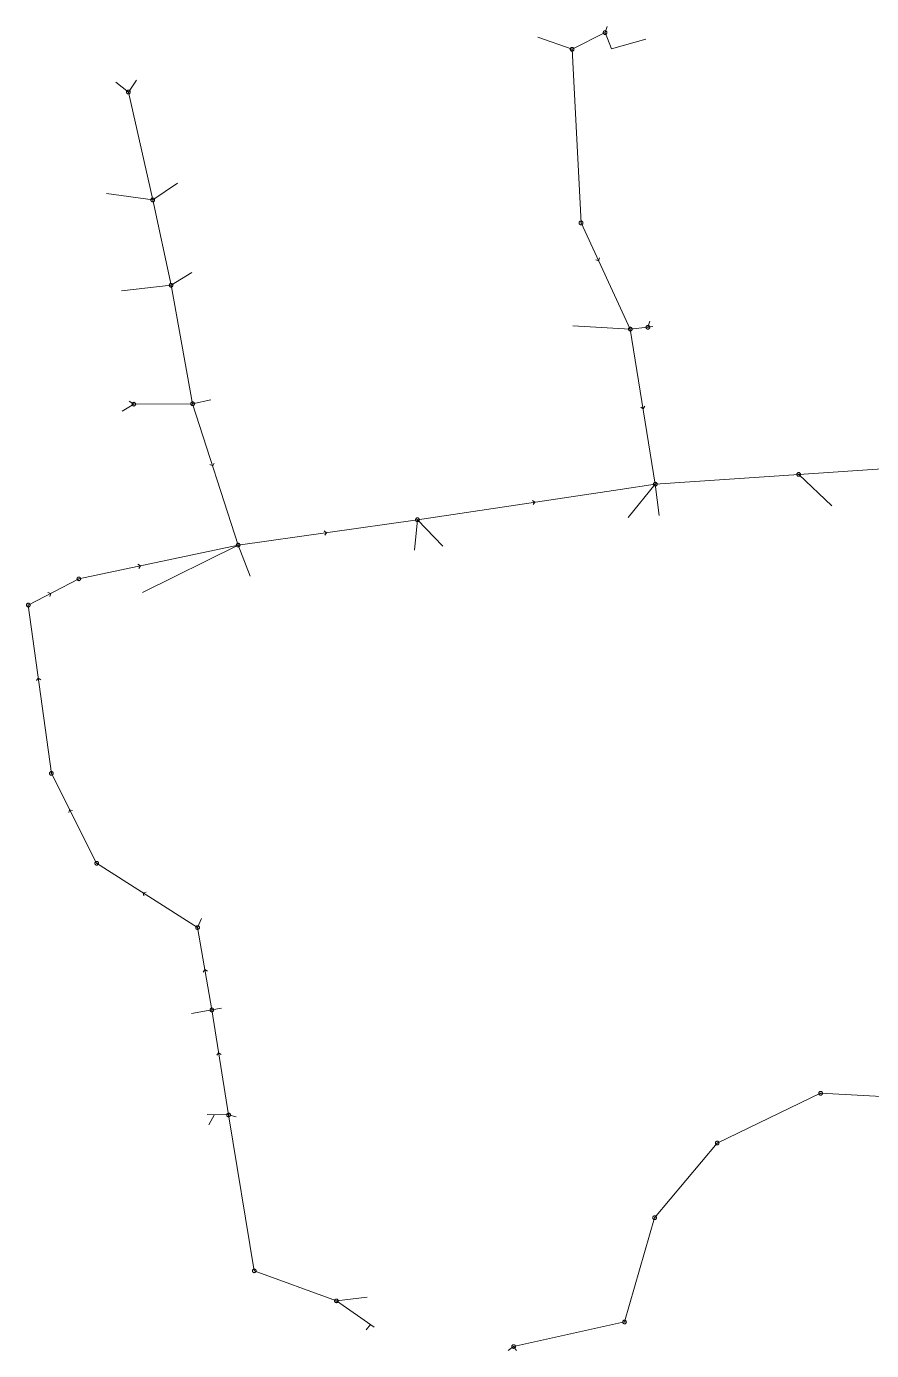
# Model space of a CAD drawing. Header units: metres. Extents: x 25504150 to 25508618, y 6694193 to 6702753.
# Drawn here: x 25504672.2 to 25504883.1, y 6696886.1 to 6697216.4 of the extents above; entities that cross this region are included whole.
import ezdxf

# ---------------------------------------------------------------- set-up
doc = ezdxf.new("R2010")
doc.units = ezdxf.units.M
for name, pattern in [('Sewer_node', [0]), ('Viemariputket', [0]), ('Viemarivarusteet', [0])]:
    doc.linetypes.add(name, pattern=pattern)
for name, color, linetype, lineweight in [('Sewer_node', 7, 'Sewer_node', 0), ('Viemariputket', 7, 'Viemariputket', 0), ('Viemarivarusteet', 7, 'Viemarivarusteet', 0)]:
    doc.layers.add(name, color=color, linetype=linetype, lineweight=lineweight)

msp = doc.modelspace()

# ---------------------------------------------------------------- linework, layer by layer
at = {"layer": 'Sewer_node', "color": 46, "linetype": 'Continuous', "true_color": 0x7f5f00, "flags": 128}
for points, elevation in [([(25504817.09, 6697214.9), (25504817.08, 6697214.97), (25504817.07, 6697215.04), (25504817.04, 6697215.11), (25504817, 6697215.17), (25504816.96, 6697215.23), (25504816.9, 6697215.27), (25504816.84, 6697215.31), (25504816.77, 6697215.34), (25504816.7, 6697215.35), (25504816.63, 6697215.36), (25504816.56, 6697215.35), (25504816.49, 6697215.34), (25504816.42, 6697215.31), (25504816.36, 6697215.27), (25504816.3, 6697215.23), (25504816.26, 6697215.17), (25504816.22, 6697215.11), (25504816.19, 6697215.04), (25504816.18, 6697214.97), (25504816.17, 6697214.9), (25504816.18, 6697214.83), (25504816.19, 6697214.76), (25504816.22, 6697214.69), (25504816.26, 6697214.63), (25504816.3, 6697214.57), (25504816.36, 6697214.53), (25504816.42, 6697214.49), (25504816.49, 6697214.46), (25504816.56, 6697214.45), (25504816.63, 6697214.44), (25504816.7, 6697214.45), (25504816.77, 6697214.46), (25504816.84, 6697214.49), (25504816.9, 6697214.53), (25504816.96, 6697214.57), (25504817, 6697214.63), (25504817.04, 6697214.69), (25504817.07, 6697214.76), (25504817.08, 6697214.83)], 100), ([(25504808.85, 6697210.73), (25504808.84, 6697210.8), (25504808.83, 6697210.87), (25504808.8, 6697210.94), (25504808.76, 6697211), (25504808.72, 6697211.06), (25504808.66, 6697211.1), (25504808.6, 6697211.14), (25504808.53, 6697211.17), (25504808.46, 6697211.18), (25504808.39, 6697211.19), (25504808.32, 6697211.18), (25504808.25, 6697211.17), (25504808.18, 6697211.14), (25504808.12, 6697211.1), (25504808.06, 6697211.06), (25504808.02, 6697211), (25504807.98, 6697210.94), (25504807.95, 6697210.87), (25504807.94, 6697210.8), (25504807.93, 6697210.73), (25504807.94, 6697210.66), (25504807.95, 6697210.59), (25504807.98, 6697210.52), (25504808.02, 6697210.46), (25504808.06, 6697210.4), (25504808.12, 6697210.36), (25504808.18, 6697210.32), (25504808.25, 6697210.29), (25504808.32, 6697210.28), (25504808.39, 6697210.27), (25504808.46, 6697210.28), (25504808.53, 6697210.29), (25504808.6, 6697210.32), (25504808.66, 6697210.36), (25504808.72, 6697210.4), (25504808.76, 6697210.46), (25504808.8, 6697210.52), (25504808.83, 6697210.59), (25504808.84, 6697210.66)], 44.92), ([(25504698.1, 6697200.06), (25504698.09, 6697200.13), (25504698.08, 6697200.2), (25504698.05, 6697200.27), (25504698.01, 6697200.33), (25504697.97, 6697200.39), (25504697.91, 6697200.43), (25504697.85, 6697200.47), (25504697.78, 6697200.5), (25504697.71, 6697200.51), (25504697.64, 6697200.52), (25504697.57, 6697200.51), (25504697.5, 6697200.5), (25504697.43, 6697200.47), (25504697.37, 6697200.43), (25504697.31, 6697200.39), (25504697.27, 6697200.33), (25504697.23, 6697200.27), (25504697.2, 6697200.2), (25504697.19, 6697200.13), (25504697.18, 6697200.06), (25504697.19, 6697199.99), (25504697.2, 6697199.92), (25504697.23, 6697199.85), (25504697.27, 6697199.79), (25504697.31, 6697199.73), (25504697.37, 6697199.69), (25504697.43, 6697199.65), (25504697.5, 6697199.62), (25504697.57, 6697199.61), (25504697.64, 6697199.6), (25504697.71, 6697199.61), (25504697.78, 6697199.62), (25504697.85, 6697199.65), (25504697.91, 6697199.69), (25504697.97, 6697199.73), (25504698.01, 6697199.79), (25504698.05, 6697199.85), (25504698.08, 6697199.92), (25504698.09, 6697199.99)], 49.18), ([(25504704.19, 6697173.16), (25504704.18, 6697173.23), (25504704.17, 6697173.31), (25504704.14, 6697173.37), (25504704.1, 6697173.44), (25504704.05, 6697173.49), (25504704, 6697173.54), (25504703.93, 6697173.58), (25504703.87, 6697173.61), (25504703.79, 6697173.62), (25504703.72, 6697173.63), (25504703.65, 6697173.62), (25504703.57, 6697173.61), (25504703.51, 6697173.58), (25504703.44, 6697173.54), (25504703.39, 6697173.49), (25504703.34, 6697173.44), (25504703.3, 6697173.37), (25504703.27, 6697173.31), (25504703.26, 6697173.23), (25504703.25, 6697173.16), (25504703.26, 6697173.09), (25504703.27, 6697173.01), (25504703.3, 6697172.95), (25504703.34, 6697172.88), (25504703.39, 6697172.83), (25504703.44, 6697172.78), (25504703.51, 6697172.74), (25504703.57, 6697172.71), (25504703.65, 6697172.7), (25504703.72, 6697172.69), (25504703.79, 6697172.7), (25504703.87, 6697172.71), (25504703.93, 6697172.74), (25504704, 6697172.78), (25504704.05, 6697172.83), (25504704.1, 6697172.88), (25504704.14, 6697172.95), (25504704.17, 6697173.01), (25504704.18, 6697173.09)], 48.48), ([(25504811.08, 6697167.41), (25504811.07, 6697167.48), (25504811.06, 6697167.56), (25504811.03, 6697167.62), (25504810.99, 6697167.69), (25504810.94, 6697167.74), (25504810.89, 6697167.79), (25504810.82, 6697167.83), (25504810.76, 6697167.86), (25504810.68, 6697167.87), (25504810.61, 6697167.88), (25504810.54, 6697167.87), (25504810.46, 6697167.86), (25504810.4, 6697167.83), (25504810.33, 6697167.79), (25504810.28, 6697167.74), (25504810.23, 6697167.69), (25504810.19, 6697167.62), (25504810.16, 6697167.56), (25504810.15, 6697167.48), (25504810.14, 6697167.41), (25504810.15, 6697167.34), (25504810.16, 6697167.26), (25504810.19, 6697167.2), (25504810.23, 6697167.13), (25504810.28, 6697167.08), (25504810.33, 6697167.03), (25504810.4, 6697166.99), (25504810.46, 6697166.96), (25504810.54, 6697166.95), (25504810.61, 6697166.94), (25504810.68, 6697166.95), (25504810.76, 6697166.96), (25504810.82, 6697166.99), (25504810.89, 6697167.03), (25504810.94, 6697167.08), (25504810.99, 6697167.13), (25504811.03, 6697167.2), (25504811.06, 6697167.26), (25504811.07, 6697167.34)], 44.64), ([(25504708.77, 6697151.87), (25504708.76, 6697151.94), (25504708.75, 6697152.01), (25504708.72, 6697152.08), (25504708.68, 6697152.14), (25504708.64, 6697152.2), (25504708.58, 6697152.24), (25504708.52, 6697152.28), (25504708.45, 6697152.31), (25504708.38, 6697152.32), (25504708.31, 6697152.33), (25504708.24, 6697152.32), (25504708.17, 6697152.31), (25504708.1, 6697152.28), (25504708.04, 6697152.24), (25504707.98, 6697152.2), (25504707.94, 6697152.14), (25504707.9, 6697152.08), (25504707.87, 6697152.01), (25504707.86, 6697151.94), (25504707.85, 6697151.87), (25504707.86, 6697151.8), (25504707.87, 6697151.73), (25504707.9, 6697151.66), (25504707.94, 6697151.6), (25504707.98, 6697151.54), (25504708.04, 6697151.5), (25504708.1, 6697151.46), (25504708.17, 6697151.43), (25504708.24, 6697151.42), (25504708.31, 6697151.41), (25504708.38, 6697151.42), (25504708.45, 6697151.43), (25504708.52, 6697151.46), (25504708.58, 6697151.5), (25504708.64, 6697151.54), (25504708.68, 6697151.6), (25504708.72, 6697151.66), (25504708.75, 6697151.73), (25504708.76, 6697151.8)], 47.63), ([(25504823.38, 6697140.92), (25504823.37, 6697140.99), (25504823.36, 6697141.06), (25504823.33, 6697141.13), (25504823.29, 6697141.19), (25504823.25, 6697141.25), (25504823.19, 6697141.29), (25504823.13, 6697141.33), (25504823.06, 6697141.36), (25504822.99, 6697141.37), (25504822.92, 6697141.38), (25504822.85, 6697141.37), (25504822.78, 6697141.36), (25504822.71, 6697141.33), (25504822.65, 6697141.29), (25504822.59, 6697141.25), (25504822.55, 6697141.19), (25504822.51, 6697141.13), (25504822.48, 6697141.06), (25504822.47, 6697140.99), (25504822.46, 6697140.92), (25504822.47, 6697140.85), (25504822.48, 6697140.78), (25504822.51, 6697140.71), (25504822.55, 6697140.65), (25504822.59, 6697140.59), (25504822.65, 6697140.55), (25504822.71, 6697140.51), (25504822.78, 6697140.48), (25504822.85, 6697140.47), (25504822.92, 6697140.46), (25504822.99, 6697140.47), (25504823.06, 6697140.48), (25504823.13, 6697140.51), (25504823.19, 6697140.55), (25504823.25, 6697140.59), (25504823.29, 6697140.65), (25504823.33, 6697140.71), (25504823.36, 6697140.78), (25504823.37, 6697140.85)], 44.75), ([(25504827.77, 6697141.39), (25504827.76, 6697141.46), (25504827.75, 6697141.54), (25504827.72, 6697141.6), (25504827.68, 6697141.67), (25504827.63, 6697141.72), (25504827.58, 6697141.77), (25504827.51, 6697141.81), (25504827.45, 6697141.84), (25504827.37, 6697141.85), (25504827.3, 6697141.86), (25504827.23, 6697141.85), (25504827.15, 6697141.84), (25504827.09, 6697141.81), (25504827.02, 6697141.77), (25504826.97, 6697141.72), (25504826.92, 6697141.67), (25504826.88, 6697141.6), (25504826.85, 6697141.54), (25504826.84, 6697141.46), (25504826.83, 6697141.39), (25504826.84, 6697141.32), (25504826.85, 6697141.24), (25504826.88, 6697141.18), (25504826.92, 6697141.11), (25504826.97, 6697141.06), (25504827.02, 6697141.01), (25504827.09, 6697140.97), (25504827.15, 6697140.94), (25504827.23, 6697140.93), (25504827.3, 6697140.92), (25504827.37, 6697140.93), (25504827.45, 6697140.94), (25504827.51, 6697140.97), (25504827.58, 6697141.01), (25504827.63, 6697141.06), (25504827.68, 6697141.11), (25504827.72, 6697141.18), (25504827.75, 6697141.24), (25504827.76, 6697141.32)], 100), ([(25504699.46, 6697122.2), (25504699.45, 6697122.27), (25504699.44, 6697122.34), (25504699.41, 6697122.41), (25504699.37, 6697122.47), (25504699.33, 6697122.53), (25504699.27, 6697122.57), (25504699.21, 6697122.61), (25504699.14, 6697122.64), (25504699.07, 6697122.65), (25504699, 6697122.66), (25504698.93, 6697122.65), (25504698.86, 6697122.64), (25504698.79, 6697122.61), (25504698.73, 6697122.57), (25504698.67, 6697122.53), (25504698.63, 6697122.47), (25504698.59, 6697122.41), (25504698.56, 6697122.34), (25504698.55, 6697122.27), (25504698.54, 6697122.2), (25504698.55, 6697122.13), (25504698.56, 6697122.06), (25504698.59, 6697121.99), (25504698.63, 6697121.93), (25504698.67, 6697121.87), (25504698.73, 6697121.83), (25504698.79, 6697121.79), (25504698.86, 6697121.76), (25504698.93, 6697121.75), (25504699, 6697121.74), (25504699.07, 6697121.75), (25504699.14, 6697121.76), (25504699.21, 6697121.79), (25504699.27, 6697121.83), (25504699.33, 6697121.87), (25504699.37, 6697121.93), (25504699.41, 6697121.99), (25504699.44, 6697122.06), (25504699.45, 6697122.13)], 45.96), ([(25504714.13, 6697122.29), (25504714.12, 6697122.36), (25504714.11, 6697122.43), (25504714.08, 6697122.5), (25504714.04, 6697122.56), (25504714, 6697122.62), (25504713.94, 6697122.66), (25504713.88, 6697122.7), (25504713.81, 6697122.73), (25504713.74, 6697122.74), (25504713.67, 6697122.75), (25504713.6, 6697122.74), (25504713.53, 6697122.73), (25504713.46, 6697122.7), (25504713.4, 6697122.66), (25504713.34, 6697122.62), (25504713.3, 6697122.56), (25504713.26, 6697122.5), (25504713.23, 6697122.43), (25504713.22, 6697122.36), (25504713.21, 6697122.29), (25504713.22, 6697122.22), (25504713.23, 6697122.15), (25504713.26, 6697122.08), (25504713.3, 6697122.02), (25504713.34, 6697121.96), (25504713.4, 6697121.92), (25504713.46, 6697121.88), (25504713.53, 6697121.85), (25504713.6, 6697121.84), (25504713.67, 6697121.83), (25504713.74, 6697121.84), (25504713.81, 6697121.85), (25504713.88, 6697121.88), (25504713.94, 6697121.92), (25504714, 6697121.96), (25504714.04, 6697122.02), (25504714.08, 6697122.08), (25504714.11, 6697122.15), (25504714.12, 6697122.22)], 46.51), ([(25504865.4, 6697104.67), (25504865.39, 6697104.74), (25504865.38, 6697104.81), (25504865.35, 6697104.88), (25504865.31, 6697104.94), (25504865.27, 6697105), (25504865.21, 6697105.04), (25504865.15, 6697105.08), (25504865.08, 6697105.11), (25504865.01, 6697105.12), (25504864.94, 6697105.13), (25504864.87, 6697105.12), (25504864.8, 6697105.11), (25504864.73, 6697105.08), (25504864.67, 6697105.04), (25504864.61, 6697105), (25504864.57, 6697104.94), (25504864.53, 6697104.88), (25504864.5, 6697104.81), (25504864.49, 6697104.74), (25504864.48, 6697104.67), (25504864.49, 6697104.6), (25504864.5, 6697104.53), (25504864.53, 6697104.46), (25504864.57, 6697104.4), (25504864.61, 6697104.34), (25504864.67, 6697104.3), (25504864.73, 6697104.26), (25504864.8, 6697104.23), (25504864.87, 6697104.22), (25504864.94, 6697104.21), (25504865.01, 6697104.22), (25504865.08, 6697104.23), (25504865.15, 6697104.26), (25504865.21, 6697104.3), (25504865.27, 6697104.34), (25504865.31, 6697104.4), (25504865.35, 6697104.46), (25504865.38, 6697104.53), (25504865.39, 6697104.6)], 44.23), ([(25504829.62, 6697102.24), (25504829.61, 6697102.31), (25504829.6, 6697102.38), (25504829.57, 6697102.45), (25504829.53, 6697102.51), (25504829.49, 6697102.57), (25504829.43, 6697102.61), (25504829.37, 6697102.65), (25504829.3, 6697102.68), (25504829.23, 6697102.69), (25504829.16, 6697102.7), (25504829.09, 6697102.69), (25504829.02, 6697102.68), (25504828.95, 6697102.65), (25504828.89, 6697102.61), (25504828.83, 6697102.57), (25504828.79, 6697102.51), (25504828.75, 6697102.45), (25504828.72, 6697102.38), (25504828.71, 6697102.31), (25504828.7, 6697102.24), (25504828.71, 6697102.17), (25504828.72, 6697102.1), (25504828.75, 6697102.03), (25504828.79, 6697101.97), (25504828.83, 6697101.91), (25504828.89, 6697101.87), (25504828.95, 6697101.83), (25504829.02, 6697101.8), (25504829.09, 6697101.79), (25504829.16, 6697101.78), (25504829.23, 6697101.79), (25504829.3, 6697101.8), (25504829.37, 6697101.83), (25504829.43, 6697101.87), (25504829.49, 6697101.91), (25504829.53, 6697101.97), (25504829.57, 6697102.03), (25504829.6, 6697102.1), (25504829.61, 6697102.17)], 44.9), ([(25504770.25, 6697093.36), (25504770.24, 6697093.43), (25504770.23, 6697093.5), (25504770.2, 6697093.57), (25504770.16, 6697093.63), (25504770.12, 6697093.69), (25504770.06, 6697093.73), (25504770, 6697093.77), (25504769.93, 6697093.8), (25504769.86, 6697093.81), (25504769.79, 6697093.82), (25504769.72, 6697093.81), (25504769.65, 6697093.8), (25504769.58, 6697093.77), (25504769.52, 6697093.73), (25504769.46, 6697093.69), (25504769.42, 6697093.63), (25504769.38, 6697093.57), (25504769.35, 6697093.5), (25504769.34, 6697093.43), (25504769.33, 6697093.36), (25504769.34, 6697093.29), (25504769.35, 6697093.22), (25504769.38, 6697093.15), (25504769.42, 6697093.09), (25504769.46, 6697093.03), (25504769.52, 6697092.99), (25504769.58, 6697092.95), (25504769.65, 6697092.92), (25504769.72, 6697092.91), (25504769.79, 6697092.9), (25504769.86, 6697092.91), (25504769.93, 6697092.92), (25504770, 6697092.95), (25504770.06, 6697092.99), (25504770.12, 6697093.03), (25504770.16, 6697093.09), (25504770.2, 6697093.15), (25504770.23, 6697093.22), (25504770.24, 6697093.29)], 45.49), ([(25504725.5, 6697087.03), (25504725.49, 6697087.1), (25504725.48, 6697087.17), (25504725.45, 6697087.24), (25504725.41, 6697087.3), (25504725.37, 6697087.36), (25504725.31, 6697087.4), (25504725.25, 6697087.44), (25504725.18, 6697087.47), (25504725.11, 6697087.48), (25504725.04, 6697087.49), (25504724.97, 6697087.48), (25504724.9, 6697087.47), (25504724.83, 6697087.44), (25504724.77, 6697087.4), (25504724.71, 6697087.36), (25504724.67, 6697087.3), (25504724.63, 6697087.24), (25504724.6, 6697087.17), (25504724.59, 6697087.1), (25504724.58, 6697087.03), (25504724.59, 6697086.96), (25504724.6, 6697086.89), (25504724.63, 6697086.82), (25504724.67, 6697086.76), (25504724.71, 6697086.7), (25504724.77, 6697086.66), (25504724.83, 6697086.62), (25504724.9, 6697086.59), (25504724.97, 6697086.58), (25504725.04, 6697086.57), (25504725.11, 6697086.58), (25504725.18, 6697086.59), (25504725.25, 6697086.62), (25504725.31, 6697086.66), (25504725.37, 6697086.7), (25504725.41, 6697086.76), (25504725.45, 6697086.82), (25504725.48, 6697086.89), (25504725.49, 6697086.96)], 45.8), ([(25504685.73, 6697078.62), (25504685.72, 6697078.69), (25504685.71, 6697078.76), (25504685.68, 6697078.83), (25504685.64, 6697078.89), (25504685.6, 6697078.95), (25504685.54, 6697078.99), (25504685.48, 6697079.03), (25504685.41, 6697079.06), (25504685.34, 6697079.07), (25504685.27, 6697079.08), (25504685.2, 6697079.07), (25504685.13, 6697079.06), (25504685.06, 6697079.03), (25504685, 6697078.99), (25504684.94, 6697078.95), (25504684.9, 6697078.89), (25504684.86, 6697078.83), (25504684.83, 6697078.76), (25504684.82, 6697078.69), (25504684.81, 6697078.62), (25504684.82, 6697078.55), (25504684.83, 6697078.48), (25504684.86, 6697078.41), (25504684.9, 6697078.35), (25504684.94, 6697078.29), (25504685, 6697078.25), (25504685.06, 6697078.21), (25504685.13, 6697078.18), (25504685.2, 6697078.17), (25504685.27, 6697078.16), (25504685.34, 6697078.17), (25504685.41, 6697078.18), (25504685.48, 6697078.21), (25504685.54, 6697078.25), (25504685.6, 6697078.29), (25504685.64, 6697078.35), (25504685.68, 6697078.41), (25504685.71, 6697078.48), (25504685.72, 6697078.55)], 45.91), ([(25504673.12, 6697072.09), (25504673.11, 6697072.16), (25504673.1, 6697072.23), (25504673.07, 6697072.3), (25504673.03, 6697072.36), (25504672.99, 6697072.42), (25504672.93, 6697072.46), (25504672.87, 6697072.5), (25504672.8, 6697072.53), (25504672.73, 6697072.54), (25504672.66, 6697072.55), (25504672.59, 6697072.54), (25504672.52, 6697072.53), (25504672.45, 6697072.5), (25504672.39, 6697072.46), (25504672.33, 6697072.42), (25504672.29, 6697072.36), (25504672.25, 6697072.3), (25504672.22, 6697072.23), (25504672.21, 6697072.16), (25504672.2, 6697072.09), (25504672.21, 6697072.02), (25504672.22, 6697071.95), (25504672.25, 6697071.88), (25504672.29, 6697071.82), (25504672.33, 6697071.76), (25504672.39, 6697071.72), (25504672.45, 6697071.68), (25504672.52, 6697071.65), (25504672.59, 6697071.64), (25504672.66, 6697071.63), (25504672.73, 6697071.64), (25504672.8, 6697071.65), (25504672.87, 6697071.68), (25504672.93, 6697071.72), (25504672.99, 6697071.76), (25504673.03, 6697071.82), (25504673.07, 6697071.88), (25504673.1, 6697071.95), (25504673.11, 6697072.02)], 45.72), ([(25504678.87, 6697030.08), (25504678.86, 6697030.15), (25504678.85, 6697030.22), (25504678.82, 6697030.29), (25504678.78, 6697030.35), (25504678.74, 6697030.41), (25504678.68, 6697030.45), (25504678.62, 6697030.49), (25504678.55, 6697030.52), (25504678.48, 6697030.53), (25504678.41, 6697030.54), (25504678.34, 6697030.53), (25504678.27, 6697030.52), (25504678.2, 6697030.49), (25504678.14, 6697030.45), (25504678.08, 6697030.41), (25504678.04, 6697030.35), (25504678, 6697030.29), (25504677.97, 6697030.22), (25504677.96, 6697030.15), (25504677.95, 6697030.08), (25504677.96, 6697030.01), (25504677.97, 6697029.94), (25504678, 6697029.87), (25504678.04, 6697029.81), (25504678.08, 6697029.75), (25504678.14, 6697029.71), (25504678.2, 6697029.67), (25504678.27, 6697029.64), (25504678.34, 6697029.63), (25504678.41, 6697029.62), (25504678.48, 6697029.63), (25504678.55, 6697029.64), (25504678.62, 6697029.67), (25504678.68, 6697029.71), (25504678.74, 6697029.75), (25504678.78, 6697029.81), (25504678.82, 6697029.87), (25504678.85, 6697029.94), (25504678.86, 6697030.01)], 46.58), ([(25504690.18, 6697007.67), (25504690.17, 6697007.74), (25504690.16, 6697007.81), (25504690.13, 6697007.88), (25504690.09, 6697007.94), (25504690.05, 6697008), (25504689.99, 6697008.04), (25504689.93, 6697008.08), (25504689.86, 6697008.11), (25504689.79, 6697008.12), (25504689.72, 6697008.13), (25504689.65, 6697008.12), (25504689.58, 6697008.11), (25504689.51, 6697008.08), (25504689.45, 6697008.04), (25504689.39, 6697008), (25504689.35, 6697007.94), (25504689.31, 6697007.88), (25504689.28, 6697007.81), (25504689.27, 6697007.74), (25504689.26, 6697007.67), (25504689.27, 6697007.6), (25504689.28, 6697007.53), (25504689.31, 6697007.46), (25504689.35, 6697007.4), (25504689.39, 6697007.34), (25504689.45, 6697007.3), (25504689.51, 6697007.26), (25504689.58, 6697007.23), (25504689.65, 6697007.22), (25504689.72, 6697007.21), (25504689.79, 6697007.22), (25504689.86, 6697007.23), (25504689.93, 6697007.26), (25504689.99, 6697007.3), (25504690.05, 6697007.34), (25504690.09, 6697007.4), (25504690.13, 6697007.46), (25504690.16, 6697007.53), (25504690.17, 6697007.6)], 50.43), ([(25504715.38, 6696991.63), (25504715.37, 6696991.7), (25504715.36, 6696991.77), (25504715.33, 6696991.84), (25504715.29, 6696991.9), (25504715.25, 6696991.96), (25504715.19, 6696992), (25504715.13, 6696992.04), (25504715.06, 6696992.07), (25504714.99, 6696992.08), (25504714.92, 6696992.09), (25504714.85, 6696992.08), (25504714.78, 6696992.07), (25504714.71, 6696992.04), (25504714.65, 6696992), (25504714.59, 6696991.96), (25504714.55, 6696991.9), (25504714.51, 6696991.84), (25504714.48, 6696991.77), (25504714.47, 6696991.7), (25504714.46, 6696991.63), (25504714.47, 6696991.56), (25504714.48, 6696991.49), (25504714.51, 6696991.42), (25504714.55, 6696991.36), (25504714.59, 6696991.3), (25504714.65, 6696991.26), (25504714.71, 6696991.22), (25504714.78, 6696991.19), (25504714.85, 6696991.18), (25504714.92, 6696991.17), (25504714.99, 6696991.18), (25504715.06, 6696991.19), (25504715.13, 6696991.22), (25504715.19, 6696991.26), (25504715.25, 6696991.3), (25504715.29, 6696991.36), (25504715.33, 6696991.42), (25504715.36, 6696991.49), (25504715.37, 6696991.56)], 51.6), ([(25504718.93, 6696971.08), (25504718.92, 6696971.15), (25504718.91, 6696971.22), (25504718.88, 6696971.29), (25504718.84, 6696971.35), (25504718.8, 6696971.41), (25504718.74, 6696971.45), (25504718.68, 6696971.49), (25504718.61, 6696971.52), (25504718.54, 6696971.53), (25504718.47, 6696971.54), (25504718.4, 6696971.53), (25504718.33, 6696971.52), (25504718.26, 6696971.49), (25504718.2, 6696971.45), (25504718.14, 6696971.41), (25504718.1, 6696971.35), (25504718.06, 6696971.29), (25504718.03, 6696971.22), (25504718.02, 6696971.15), (25504718.01, 6696971.08), (25504718.02, 6696971.01), (25504718.03, 6696970.94), (25504718.06, 6696970.87), (25504718.1, 6696970.81), (25504718.14, 6696970.75), (25504718.2, 6696970.71), (25504718.26, 6696970.67), (25504718.33, 6696970.64), (25504718.4, 6696970.63), (25504718.47, 6696970.62), (25504718.54, 6696970.63), (25504718.61, 6696970.64), (25504718.68, 6696970.67), (25504718.74, 6696970.71), (25504718.8, 6696970.75), (25504718.84, 6696970.81), (25504718.88, 6696970.87), (25504718.91, 6696970.94), (25504718.92, 6696971.01)], 51.74), ([(25504870.87, 6696950.28), (25504870.86, 6696950.35), (25504870.85, 6696950.42), (25504870.82, 6696950.49), (25504870.78, 6696950.55), (25504870.74, 6696950.61), (25504870.68, 6696950.65), (25504870.62, 6696950.69), (25504870.55, 6696950.72), (25504870.48, 6696950.73), (25504870.41, 6696950.74), (25504870.34, 6696950.73), (25504870.27, 6696950.72), (25504870.2, 6696950.69), (25504870.14, 6696950.65), (25504870.08, 6696950.61), (25504870.04, 6696950.55), (25504870, 6696950.49), (25504869.97, 6696950.42), (25504869.96, 6696950.35), (25504869.95, 6696950.28), (25504869.96, 6696950.21), (25504869.97, 6696950.14), (25504870, 6696950.07), (25504870.04, 6696950.01), (25504870.08, 6696949.95), (25504870.14, 6696949.91), (25504870.2, 6696949.87), (25504870.27, 6696949.84), (25504870.34, 6696949.83), (25504870.41, 6696949.82), (25504870.48, 6696949.83), (25504870.55, 6696949.84), (25504870.62, 6696949.87), (25504870.68, 6696949.91), (25504870.74, 6696949.95), (25504870.78, 6696950.01), (25504870.82, 6696950.07), (25504870.85, 6696950.14), (25504870.86, 6696950.21)], 47.3), ([(25504723.12, 6696944.87), (25504723.11, 6696944.94), (25504723.1, 6696945.01), (25504723.07, 6696945.08), (25504723.03, 6696945.14), (25504722.99, 6696945.2), (25504722.93, 6696945.24), (25504722.87, 6696945.28), (25504722.8, 6696945.31), (25504722.73, 6696945.32), (25504722.66, 6696945.33), (25504722.59, 6696945.32), (25504722.52, 6696945.31), (25504722.45, 6696945.28), (25504722.39, 6696945.24), (25504722.33, 6696945.2), (25504722.29, 6696945.14), (25504722.25, 6696945.08), (25504722.22, 6696945.01), (25504722.21, 6696944.94), (25504722.2, 6696944.87), (25504722.21, 6696944.8), (25504722.22, 6696944.73), (25504722.25, 6696944.66), (25504722.29, 6696944.6), (25504722.33, 6696944.54), (25504722.39, 6696944.5), (25504722.45, 6696944.46), (25504722.52, 6696944.43), (25504722.59, 6696944.42), (25504722.66, 6696944.41), (25504722.73, 6696944.42), (25504722.8, 6696944.43), (25504722.87, 6696944.46), (25504722.93, 6696944.5), (25504722.99, 6696944.54), (25504723.03, 6696944.6), (25504723.07, 6696944.66), (25504723.1, 6696944.73), (25504723.11, 6696944.8)], 51.89), ([(25504829.44, 6696919.23), (25504829.43, 6696919.3), (25504829.42, 6696919.37), (25504829.39, 6696919.44), (25504829.35, 6696919.5), (25504829.31, 6696919.56), (25504829.25, 6696919.6), (25504829.19, 6696919.64), (25504829.12, 6696919.67), (25504829.05, 6696919.68), (25504828.98, 6696919.69), (25504828.91, 6696919.68), (25504828.84, 6696919.67), (25504828.77, 6696919.64), (25504828.71, 6696919.6), (25504828.65, 6696919.56), (25504828.61, 6696919.5), (25504828.57, 6696919.44), (25504828.54, 6696919.37), (25504828.53, 6696919.3), (25504828.52, 6696919.23), (25504828.53, 6696919.16), (25504828.54, 6696919.09), (25504828.57, 6696919.02), (25504828.61, 6696918.96), (25504828.65, 6696918.9), (25504828.71, 6696918.86), (25504828.77, 6696918.82), (25504828.84, 6696918.79), (25504828.91, 6696918.78), (25504828.98, 6696918.77), (25504829.05, 6696918.78), (25504829.12, 6696918.79), (25504829.19, 6696918.82), (25504829.25, 6696918.86), (25504829.31, 6696918.9), (25504829.35, 6696918.96), (25504829.39, 6696919.02), (25504829.42, 6696919.09), (25504829.43, 6696919.16)], 50.11), ([(25504729.51, 6696905.99), (25504729.5, 6696906.06), (25504729.49, 6696906.13), (25504729.46, 6696906.2), (25504729.42, 6696906.26), (25504729.38, 6696906.32), (25504729.32, 6696906.36), (25504729.26, 6696906.4), (25504729.19, 6696906.43), (25504729.12, 6696906.44), (25504729.05, 6696906.45), (25504728.98, 6696906.44), (25504728.91, 6696906.43), (25504728.84, 6696906.4), (25504728.78, 6696906.36), (25504728.72, 6696906.32), (25504728.68, 6696906.26), (25504728.64, 6696906.2), (25504728.61, 6696906.13), (25504728.6, 6696906.06), (25504728.59, 6696905.99), (25504728.6, 6696905.92), (25504728.61, 6696905.85), (25504728.64, 6696905.78), (25504728.68, 6696905.72), (25504728.72, 6696905.66), (25504728.78, 6696905.62), (25504728.84, 6696905.58), (25504728.91, 6696905.55), (25504728.98, 6696905.54), (25504729.05, 6696905.53), (25504729.12, 6696905.54), (25504729.19, 6696905.55), (25504729.26, 6696905.58), (25504729.32, 6696905.62), (25504729.38, 6696905.66), (25504729.42, 6696905.72), (25504729.46, 6696905.78), (25504729.49, 6696905.85), (25504729.5, 6696905.92)], 52.39), ([(25504750.03, 6696898.5), (25504750.02, 6696898.57), (25504750.01, 6696898.64), (25504749.98, 6696898.71), (25504749.94, 6696898.77), (25504749.9, 6696898.83), (25504749.84, 6696898.87), (25504749.78, 6696898.91), (25504749.71, 6696898.94), (25504749.64, 6696898.95), (25504749.57, 6696898.96), (25504749.5, 6696898.95), (25504749.43, 6696898.94), (25504749.36, 6696898.91), (25504749.3, 6696898.87), (25504749.24, 6696898.83), (25504749.2, 6696898.77), (25504749.16, 6696898.71), (25504749.13, 6696898.64), (25504749.12, 6696898.57), (25504749.11, 6696898.5), (25504749.12, 6696898.43), (25504749.13, 6696898.36), (25504749.16, 6696898.29), (25504749.2, 6696898.23), (25504749.24, 6696898.17), (25504749.3, 6696898.13), (25504749.36, 6696898.09), (25504749.43, 6696898.06), (25504749.5, 6696898.05), (25504749.57, 6696898.04), (25504749.64, 6696898.05), (25504749.71, 6696898.06), (25504749.78, 6696898.09), (25504749.84, 6696898.13), (25504749.9, 6696898.17), (25504749.94, 6696898.23), (25504749.98, 6696898.29), (25504750.01, 6696898.36), (25504750.02, 6696898.43)], 52.71), ([(25504821.93, 6696893.24), (25504821.92, 6696893.31), (25504821.91, 6696893.38), (25504821.88, 6696893.45), (25504821.84, 6696893.51), (25504821.8, 6696893.57), (25504821.74, 6696893.61), (25504821.68, 6696893.65), (25504821.61, 6696893.68), (25504821.54, 6696893.69), (25504821.47, 6696893.7), (25504821.4, 6696893.69), (25504821.33, 6696893.68), (25504821.26, 6696893.65), (25504821.2, 6696893.61), (25504821.14, 6696893.57), (25504821.1, 6696893.51), (25504821.06, 6696893.45), (25504821.03, 6696893.38), (25504821.02, 6696893.31), (25504821.01, 6696893.24), (25504821.02, 6696893.17), (25504821.03, 6696893.1), (25504821.06, 6696893.03), (25504821.1, 6696892.97), (25504821.14, 6696892.91), (25504821.2, 6696892.87), (25504821.26, 6696892.83), (25504821.33, 6696892.8), (25504821.4, 6696892.79), (25504821.47, 6696892.78), (25504821.54, 6696892.79), (25504821.61, 6696892.8), (25504821.68, 6696892.83), (25504821.74, 6696892.87), (25504821.8, 6696892.91), (25504821.84, 6696892.97), (25504821.88, 6696893.03), (25504821.91, 6696893.1), (25504821.92, 6696893.17)], 51.28), ([(25504794.24, 6696887.11), (25504794.23, 6696887.18), (25504794.22, 6696887.25), (25504794.19, 6696887.32), (25504794.15, 6696887.38), (25504794.11, 6696887.44), (25504794.05, 6696887.48), (25504793.99, 6696887.52), (25504793.92, 6696887.55), (25504793.85, 6696887.56), (25504793.78, 6696887.57), (25504793.71, 6696887.56), (25504793.64, 6696887.55), (25504793.57, 6696887.52), (25504793.51, 6696887.48), (25504793.45, 6696887.44), (25504793.41, 6696887.38), (25504793.37, 6696887.32), (25504793.34, 6696887.25), (25504793.33, 6696887.18), (25504793.32, 6696887.11), (25504793.33, 6696887.04), (25504793.34, 6696886.97), (25504793.37, 6696886.9), (25504793.41, 6696886.84), (25504793.45, 6696886.78), (25504793.51, 6696886.74), (25504793.57, 6696886.7), (25504793.64, 6696886.67), (25504793.71, 6696886.66), (25504793.78, 6696886.65), (25504793.85, 6696886.66), (25504793.92, 6696886.67), (25504793.99, 6696886.7), (25504794.05, 6696886.74), (25504794.11, 6696886.78), (25504794.15, 6696886.84), (25504794.19, 6696886.9), (25504794.22, 6696886.97), (25504794.23, 6696887.04)], -171.46)]:
    msp.add_lwpolyline(points, close=True, dxfattribs=dict(at, elevation=elevation))
for points in [[(25504814.28, 6697158.23), (25504814.99, 6697157.99), (25504815.25, 6697158.68)], [(25504825.51, 6697121.49), (25504826.12, 6697121.06), (25504826.56, 6697121.66)], [(25504718, 6697107.12), (25504718.68, 6697106.79), (25504719.01, 6697107.46)], [(25504798.64, 6697097.13), (25504799.07, 6697097.74), (25504798.47, 6697098.17)], [(25504746.63, 6697089.53), (25504747.07, 6697090.14), (25504746.47, 6697090.58)], [(25504700.27, 6697081.23), (25504700.66, 6697081.87), (25504700.03, 6697082.26)], [(25504678.07, 6697074.25), (25504678.27, 6697074.97), (25504677.56, 6697075.18)], [(25504675.76, 6697053.4), (25504675.15, 6697053.84), (25504674.71, 6697053.24)], [(25504683.69, 6697020.81), (25504682.98, 6697021.03), (25504682.75, 6697020.32)], [(25504702.09, 6697000.43), (25504701.36, 6697000.26), (25504701.52, 6696999.54)], [(25504717.35, 6696980.71), (25504716.73, 6696981.13), (25504716.3, 6696980.53)], [(25504720.79, 6696959.98), (25504720.17, 6696960.41), (25504719.74, 6696959.81)]]:
    msp.add_lwpolyline(points, dxfattribs=at)
msp.add_lwpolyline([(25504845.06, 6696937.88), (25504845.05, 6696937.95), (25504845.04, 6696938.02), (25504845.01, 6696938.09), (25504844.97, 6696938.15), (25504844.93, 6696938.21), (25504844.87, 6696938.25), (25504844.81, 6696938.29), (25504844.74, 6696938.32), (25504844.67, 6696938.33), (25504844.6, 6696938.34), (25504844.53, 6696938.33), (25504844.46, 6696938.32), (25504844.39, 6696938.29), (25504844.33, 6696938.25), (25504844.27, 6696938.21), (25504844.23, 6696938.15), (25504844.19, 6696938.09), (25504844.16, 6696938.02), (25504844.15, 6696937.95), (25504844.14, 6696937.88), (25504844.15, 6696937.81), (25504844.16, 6696937.74), (25504844.19, 6696937.67), (25504844.23, 6696937.61), (25504844.27, 6696937.55), (25504844.33, 6696937.51), (25504844.39, 6696937.47), (25504844.46, 6696937.44), (25504844.53, 6696937.43), (25504844.6, 6696937.42), (25504844.67, 6696937.43), (25504844.74, 6696937.44), (25504844.81, 6696937.47), (25504844.87, 6696937.51), (25504844.93, 6696937.55), (25504844.97, 6696937.61), (25504845.01, 6696937.67), (25504845.04, 6696937.74), (25504845.05, 6696937.81)], close=True, dxfattribs=at)
at = {"layer": 'Viemariputket', "color": 1, "linetype": 'Continuous', "lineweight": 15}
for p, q in [((25504808.39, 6697210.73, 42.54), (25504799.83, 6697213.77)), ((25504808.39, 6697210.73, 42.42), (25504816.63, 6697214.9, 42.7)), ((25504816.63, 6697214.9), (25504817.16, 6697216.42)), ((25504810.61, 6697167.41), (25504808.39, 6697210.73, 42.3)), ((25504697.64, 6697200.06, 47.32), (25504694.49, 6697202.53)), ((25504697.64, 6697200.06, 47.56), (25504699.65, 6697202.99)), ((25504703.72, 6697173.16, 45.8), (25504697.64, 6697200.06, 46.6)), ((25504703.72, 6697173.16, 45.89), (25504709.92, 6697177.3)), ((25504703.72, 6697173.16, 45.89), (25504692.19, 6697174.72)), ((25504708.31, 6697151.87, 45.17), (25504703.72, 6697173.16, 45.78)), ((25504822.92, 6697140.92, 42.02), (25504810.61, 6697167.41)), ((25504708.31, 6697151.87, 45.25), (25504713.49, 6697155.01)), ((25504708.31, 6697151.87, 45.25), (25504695.96, 6697150.45)), ((25504713.67, 6697122.29, 44.21), (25504708.31, 6697151.87, 45.16)), ((25504822.92, 6697140.92, 42.36), (25504808.55, 6697141.78)), ((25504822.92, 6697140.92, 42.11), (25504827.3, 6697141.39, 42.16)), ((25504827.3, 6697141.39, 100), (25504827.78, 6697142.94)), ((25504827.3, 6697141.39, 100), (25504828.56, 6697141.58, 42.16)), ((25504829.16, 6697102.24, 41.8), (25504822.92, 6697140.92, 42)), ((25504699, 6697122.2, 44.06), (25504696.09, 6697120.42)), ((25504699, 6697122.2, 44.64), (25504697.81, 6697122.93)), ((25504713.67, 6697122.29, 43.69), (25504699, 6697122.2, 43.82)), ((25504713.67, 6697122.29, 43.72), (25504718.18, 6697123.26)), ((25504725.04, 6697087.03, 43.12), (25504713.67, 6697122.29, 43.61)), ((25504864.94, 6697104.67), (25504829.16, 6697102.24, 41.75)), ((25504864.94, 6697104.67), (25504873.24, 6697096.84)), ((25504829.16, 6697102.24, 42.27), (25504822.38, 6697093.92)), ((25504829.16, 6697102.24, 42.06), (25504830.15, 6697094.4)), ((25504769.79, 6697093.36, 42.39), (25504725.04, 6697087.03, 42.77)), ((25504769.79, 6697093.36), (25504769.04, 6697085.75)), ((25504769.79, 6697093.36), (25504776.1, 6697086.75)), ((25504725.04, 6697087.03, 42.81), (25504685.27, 6697078.62, 43.22)), ((25504725.04, 6697087.03, 43.3), (25504701.14, 6697075.18)), ((25504725.04, 6697087.03), (25504728.05, 6697079.26)), ((25504685.27, 6697078.62), (25504672.66, 6697072.09)), ((25504672.66, 6697072.09), (25504678.41, 6697030.08)), ((25504678.41, 6697030.08), (25504689.72, 6697007.67)), ((25504689.72, 6697007.67), (25504714.92, 6696991.63)), ((25504714.92, 6696991.63, 49.36), (25504715.86, 6696993.86)), ((25504714.92, 6696991.63, 49.25), (25504718.47, 6696971.08, 49.72)), ((25504718.47, 6696971.08, 49.83), (25504713.37, 6696970.21)), ((25504718.47, 6696971.08, 49.74), (25504720.86, 6696971.48)), ((25504718.47, 6696971.08, 49.73), (25504722.66, 6696944.87, 50.32)), ((25504870.41, 6696950.28), (25504844.6, 6696937.88)), ((25504914.86, 6696948), (25504870.41, 6696950.28)), ((25504722.66, 6696944.87), (25504717.33, 6696944.97)), ((25504719.14, 6696944.96), (25504717.73, 6696942.41)), ((25504722.66, 6696944.87), (25504724.5, 6696944.43)), ((25504722.66, 6696944.87), (25504729.05, 6696905.99)), ((25504844.6, 6696937.88), (25504828.98, 6696919.23)), ((25504828.98, 6696919.23), (25504821.47, 6696893.24, 49.18)), ((25504729.05, 6696905.99), (25504749.57, 6696898.5)), ((25504749.57, 6696898.5), (25504757.22, 6696899.38)), ((25504749.57, 6696898.5), (25504759.01, 6696891.95)), ((25504821.47, 6696893.24, 49.2), (25504793.78, 6696887.11)), ((25504758.06, 6696892.58), (25504756.98, 6696891.31)), ((25504793.78, 6696887.11), (25504792.47, 6696886.13)), ((25504793.78, 6696887.11), (25504794.54, 6696886.11))]:
    msp.add_line(p, q, dxfattribs=at)
at = {"layer": 'Viemariputket', "color": 1, "linetype": 'Continuous', "lineweight": 15, "flags": 128}
for points in [[(25504816.63, 6697214.9), (25504818.22, 6697210.86), (25504826.81, 6697213.24)], [(25504924.28, 6697108.64), (25504898.12, 6697106.89), (25504864.94, 6697104.67)]]:
    msp.add_lwpolyline(points, dxfattribs=at)
at = {"layer": 'Viemariputket', "color": 1, "linetype": 'Continuous', "lineweight": 15}
msp.add_polyline3d([(25504829.16, 6697102.24, 41.9), (25504820.35, 6697100.92, 0), (25504769.79, 6697093.36, 0)], dxfattribs=at)
at = {"layer": 'Viemarivarusteet', "color": 1}
for p in [(25504816.63, 6697214.9, 100), (25504808.39, 6697210.73, 44.92), (25504697.64, 6697200.06, 49.18), (25504703.72, 6697173.16, 48.48), (25504810.61, 6697167.41, 44.64), (25504708.31, 6697151.87, 47.63), (25504827.3, 6697141.39, 100), (25504822.92, 6697140.92, 44.75), (25504699, 6697122.2, 45.96), (25504713.67, 6697122.29, 46.51), (25504864.94, 6697104.67, 44.23), (25504829.16, 6697102.24, 44.9), (25504769.79, 6697093.36, 45.49), (25504725.04, 6697087.03, 45.8), (25504685.27, 6697078.62, 45.91), (25504672.66, 6697072.09, 45.72), (25504678.41, 6697030.08, 46.58), (25504689.72, 6697007.67, 50.43), (25504714.92, 6696991.63, 51.6), (25504718.47, 6696971.08, 51.74), (25504870.41, 6696950.28, 47.3), (25504722.66, 6696944.87, 51.89), (25504844.6, 6696937.88), (25504828.98, 6696919.23, 50.11), (25504729.05, 6696905.99, 52.39), (25504749.57, 6696898.5, 52.71), (25504821.47, 6696893.24, 51.28), (25504793.78, 6696887.11, -171.46)]:
    msp.add_point(p, dxfattribs=at)

doc.saveas('drawing.dxf')
